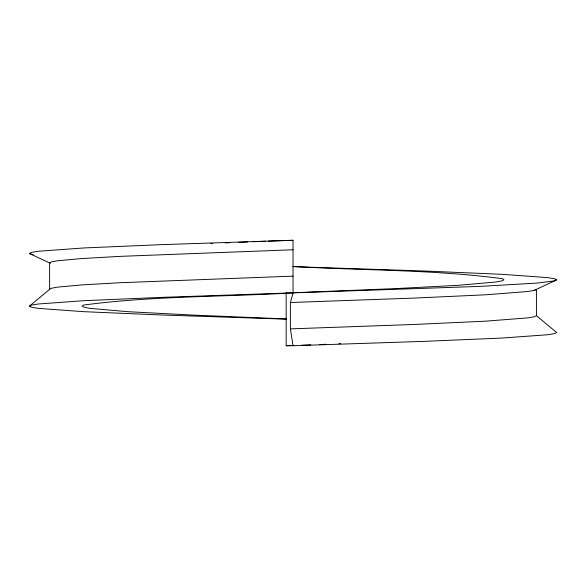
<?xml version="1.0" encoding="UTF-8"?>
<svg xmlns="http://www.w3.org/2000/svg" width="586" height="586" viewBox="0 0 586 586"><rect width="100%" height="100%" fill="white"/><g stroke="black" fill="none" stroke-linecap="round" stroke-linejoin="round"><path stroke-width="0.88" d="M290.385 302.508L413.584 298.113L485.325 294.817L527.788 291.52L534.168 290.422L536.424 289.323L536.424 315.693L556.7 332.548L554.444 333.646L547.712 334.745L502.217 338.041L424.865 341.338L293.029 345.733L290.385 328.878L290.385 302.508L293.029 293L293.029 240.267L161.201 244.662L83.849 247.959L38.346 251.255L31.622 252.354L29.366 253.452L33.299 254.822M286.693 319.165L161.201 314.975L83.849 311.679L38.346 308.382L31.622 307.284L29.366 306.185L49.634 289.323L51.546 288.224L57.589 287.125L81.586 284.928L119.991 282.73L293.029 276.138M29.366 306.185L31.622 305.086L38.346 303.988L83.849 300.691L161.201 297.395L479.473 286.408L536.63 283.111L554.444 280.914L556.7 279.815L554.444 278.716L547.712 277.618L502.217 274.321L424.865 271.025L293.029 266.63M536.424 315.693L534.168 316.792L527.788 317.89L485.325 321.187L413.584 324.483L290.385 328.878M534.168 290.422L556.7 279.815M210.916 243.483L212.711 243.41M225.251 242.882L229.734 242.692M238.707 242.318L247.695 241.952M253.086 241.732L265.722 241.234M319.861 344.524L326.197 344.268M338.862 343.755L340.678 343.682M268.454 241.139L293.029 240.267M292.531 292.773L395.513 288.605L458.281 285.309L495.888 282.012L501.711 280.914L503.967 279.815L502.612 278.716C433.222 269.457 362.763 270.571 292.927 266.491M286.657 293.227C218.974 296.941 150.69 296.069 83.454 305.086L82.099 306.185L84.355 307.284L90.178 308.382L127.785 311.679L190.553 314.975L286.7 318.974M293.029 293L286.151 293L286.151 345.733L294.355 345.44M301.651 345.183L310.763 344.861M293.029 249.775L119.991 256.368L81.586 258.565L57.589 260.763L51.546 261.861L49.634 262.96L49.634 289.323M286.151 345.733L293.029 345.733M29.366 253.452L50.271 263.297"/></g></svg>
